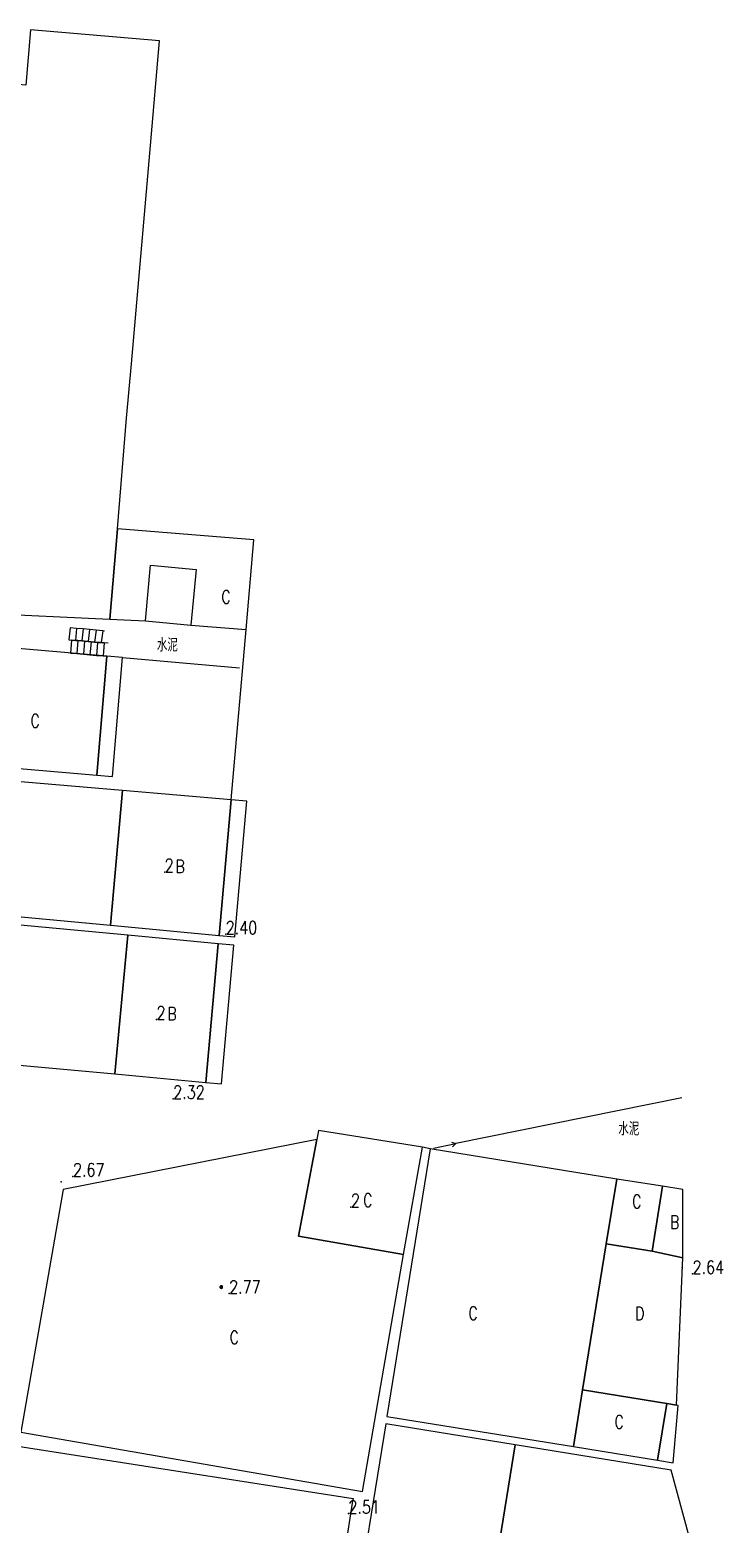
# Model space of a CAD drawing. Extents: x 500064 to 501389, y 2542464 to 2545400.
# Drawn here: x 501025.3 to 501078.1, y 2543310.7 to 2543424.5 of the extents above; entities that cross this region are included whole.
import ezdxf

# ---------------------------------------------------------------- set-up
doc = ezdxf.new("R2010")
doc.units = 0
doc.header["$LTSCALE"] = 0.5
doc.linetypes.add('CENTER', pattern=[50.8, 31.75, -6.35, 6.35, -6.35])
doc.layers.add('地形图', color=8, linetype='CONTINUOUS')
doc.styles.add('HZ', font='romans.shx', dxfattribs={"width": 0.8, "bigfont": 'hztxt.shx'})

msp = doc.modelspace()

# ---------------------------------------------------------------- linework, layer by layer
at = {"layer": '地形图'}
for points in [[(501014.69, 2543421.18), (501010.27, 2543369.42), (501020.6, 2543368.54), (501021.38, 2543377.61), (501021.59, 2543380.06), (501031.35, 2543379.6), (501031.92, 2543386.49), (501032.62, 2543394.91), (501033, 2543399.04), (501034.44, 2543415.68), (501035.14, 2543423.65), (501025.31, 2543424.49), (501024.94, 2543420.29)], [(501031.92, 2543386.49), (501031.35, 2543379.6), (501034.06, 2543379.47), (501034.45, 2543383.7), (501037.92, 2543383.38), (501037.53, 2543379.15), (501041.73, 2543378.8), (501042.32, 2543385.63)], [(501031.13, 2543376.77), (501021.38, 2543377.61), (501020.6, 2543368.54), (501030.35, 2543367.7)], [(501030.35, 2543367.7), (501031.54, 2543367.6), (501032.32, 2543376.67), (501031.13, 2543376.77)], [(501032.32, 2543366.54), (501010.18, 2543368.43), (501009.32, 2543358.35), (501031.4, 2543356.28)], [(501040.59, 2543365.83), (501032.32, 2543366.54), (501031.4, 2543356.28), (501039.67, 2543355.51)], [(501039.67, 2543355.51), (501040.86, 2543355.4), (501041.78, 2543365.72), (501040.59, 2543365.83)], [(501031.72, 2543344.95), (501032.71, 2543355.52), (501009.5, 2543357.69), (501008.51, 2543347.07)], [(501032.71, 2543355.52), (501031.72, 2543344.95), (501038.67, 2543344.3), (501039.61, 2543354.87)], [(501039.61, 2543354.87), (501038.67, 2543344.3), (501039.86, 2543344.19), (501040.8, 2543354.76)], [(501047.13, 2543339.96), (501045.72, 2543332.59), (501053.73, 2543331.2), (501055.16, 2543339.36), (501047.26, 2543340.64)], [(501053.73, 2543331.2), (501045.72, 2543332.59), (501047.13, 2543339.96), (501027.78, 2543336.15), (501024.56, 2543317.66), (501050.59, 2543313.13)], [(501069.97, 2543336.94), (501055.76, 2543339.24), (501052.46, 2543318.86), (501066.67, 2543316.56), (501067.37, 2543320.88), (501069.17, 2543332)], [(501073.46, 2543336.4), (501069.97, 2543336.94), (501069.17, 2543332), (501072.66, 2543331.46)], [(501072.66, 2543331.46), (501075, 2543330.95), (501075, 2543336.16), (501073.46, 2543336.4)], [(501069.17, 2543332), (501067.37, 2543320.88), (501073.79, 2543319.84), (501074.53, 2543319.72), (501075, 2543330.95), (501072.66, 2543331.46)], [(501073.79, 2543319.84), (501067.37, 2543320.88), (501066.67, 2543316.56), (501073.09, 2543315.52)], [(501074.53, 2543319.72), (501073.79, 2543319.84), (501073.09, 2543315.52), (501074.28, 2543315.33), (501074.65, 2543319.7)], [(501062.24, 2543316.69), (501052.37, 2543318.29), (501049.81, 2543302.5), (501059.68, 2543300.9), (501059.72, 2543301.15), (501060.94, 2543308.66)], [(501047.54, 2543297.48), (501049.88, 2543312.59), (501024.35, 2543316.56), (501022, 2543301.45)], [(501062.24, 2543316.69), (501060.94, 2543308.66), (501066.77, 2543307.72), (501076.45, 2543306.15), (501074.13, 2543314.77)]]:
    msp.add_lwpolyline(points, close=True, dxfattribs=at)
for points in [[(501028.32, 2543378.94), (501028.23, 2543378.02)], [(501030.95, 2543378.69), (501030.81, 2543378.7), (501030.31, 2543378.75), (501029.81, 2543378.8), (501029.31, 2543378.85), (501028.81, 2543378.89), (501028.32, 2543378.94)], [(501028.81, 2543378.89), (501028.72, 2543377.98)], [(501029.31, 2543378.85), (501029.21, 2543377.94)], [(501029.81, 2543378.8), (501029.7, 2543377.89)], [(501030.31, 2543378.75), (501030.18, 2543377.85)], [(501034.06, 2543379.47), (501037.53, 2543379.15)], [(501040.59, 2543365.83), (501041.73, 2543378.8)], [(501028.23, 2543378.02), (501028.42, 2543378), (501028.72, 2543377.98), (501028.92, 2543377.96), (501029.21, 2543377.94), (501029.42, 2543377.92), (501029.7, 2543377.89), (501029.92, 2543377.87), (501030.18, 2543377.85), (501030.42, 2543377.83), (501030.68, 2543377.81), (501030.81, 2543377.8)], [(501028.42, 2543378), (501028.34, 2543377.01)], [(501031.21, 2543377.76), (501030.91, 2543377.79), (501030.81, 2543377.8), (501030.68, 2543377.81), (501030.42, 2543377.83), (501030.18, 2543377.85), (501029.92, 2543377.87), (501029.7, 2543377.89), (501029.42, 2543377.92), (501029.21, 2543377.94), (501028.92, 2543377.96), (501028.72, 2543377.98), (501028.42, 2543378)], [(501028.92, 2543377.96), (501028.84, 2543376.97)], [(501029.42, 2543377.92), (501029.33, 2543376.92)], [(501029.92, 2543377.87), (501029.83, 2543376.88)], [(501030.42, 2543377.83), (501030.33, 2543376.84)], [(501030.81, 2543378.7), (501030.68, 2543377.81)], [(501030.91, 2543377.79), (501030.83, 2543376.8)], [(501028.34, 2543377.01), (501028.84, 2543376.97), (501029.33, 2543376.92), (501029.83, 2543376.88), (501030.33, 2543376.84), (501030.83, 2543376.8), (501031.13, 2543376.77)], [(501030.35, 2543367.7), (501031.54, 2543367.6), (501032.32, 2543376.67), (501031.13, 2543376.77)], [(501032.32, 2543376.67), (501041.23, 2543375.89)], [(501039.67, 2543355.51), (501040.86, 2543355.4), (501041.78, 2543365.72), (501040.59, 2543365.83)], [(501038.67, 2543344.3), (501039.86, 2543344.19), (501040.8, 2543354.76), (501039.61, 2543354.87)], [(501074.94, 2543343.14), (501057.72, 2543339.64)], [(501055.76, 2543339.24), (501055.16, 2543339.36)], [(501056, 2543339.29), (501057.72, 2543339.64)], [(501057.38, 2543339.75), (501057.72, 2543339.64)], [(501057.72, 2543339.64), (501057.45, 2543339.4)], [(501039.84, 2543328.61), (501039.85, 2543328.61), (501039.86, 2543328.62), (501039.87, 2543328.62), (501039.88, 2543328.62), (501039.89, 2543328.63), (501039.9, 2543328.63), (501039.91, 2543328.64), (501039.92, 2543328.65), (501039.92, 2543328.66), (501039.93, 2543328.66), (501039.93, 2543328.66), (501039.93, 2543328.67), (501039.94, 2543328.68), (501039.94, 2543328.69), (501039.94, 2543328.7), (501039.94, 2543328.71), (501039.94, 2543328.72), (501039.94, 2543328.74), (501039.94, 2543328.75), (501039.93, 2543328.75), (501039.93, 2543328.76), (501039.93, 2543328.76), (501039.92, 2543328.77), (501039.92, 2543328.78), (501039.91, 2543328.79), (501039.9, 2543328.8), (501039.89, 2543328.8), (501039.89, 2543328.8), (501039.88, 2543328.81), (501039.87, 2543328.81), (501039.86, 2543328.81), (501039.85, 2543328.81), (501039.84, 2543328.81), (501039.83, 2543328.81), (501039.82, 2543328.81), (501039.81, 2543328.81), (501039.8, 2543328.81), (501039.79, 2543328.8), (501039.78, 2543328.8), (501039.77, 2543328.79), (501039.77, 2543328.78), (501039.76, 2543328.77), (501039.76, 2543328.77), (501039.76, 2543328.76), (501039.75, 2543328.75), (501039.75, 2543328.75), (501039.74, 2543328.74), (501039.74, 2543328.72), (501039.74, 2543328.71), (501039.74, 2543328.7), (501039.74, 2543328.69), (501039.75, 2543328.68), (501039.75, 2543328.67), (501039.75, 2543328.67), (501039.76, 2543328.66), (501039.76, 2543328.66), (501039.77, 2543328.65), (501039.77, 2543328.64), (501039.78, 2543328.63), (501039.79, 2543328.63), (501039.79, 2543328.63), (501039.8, 2543328.62), (501039.81, 2543328.62), (501039.82, 2543328.62), (501039.83, 2543328.61), (501039.84, 2543328.61)], [(501039.79, 2543328.63), (501039.93, 2543328.66), (501039.93, 2543328.66), (501039.76, 2543328.66), (501039.75, 2543328.67), (501039.94, 2543328.71), (501039.74, 2543328.71), (501039.93, 2543328.76), (501039.93, 2543328.76), (501039.76, 2543328.76), (501039.76, 2543328.77), (501039.89, 2543328.8)], [(501074.28, 2543315.33), (501074.65, 2543319.7), (501073.79, 2543319.84), (501073.09, 2543315.52)], [(501073.09, 2543315.52), (501074.28, 2543315.33)]]:
    msp.add_lwpolyline(points, dxfattribs=at)
at = {"layer": '地形图', "linetype": 'CENTER'}
for p in [(501035.53, 2543360.33, 2), (501040.18, 2543355.59, 2.4), (501034.91, 2543349.11, 2), (501036.18, 2543343.06, 2.32), (501028.54, 2543337.14, 2.67), (501049.72, 2543334.81, 2), (501075.75, 2543329.72, 2.64), (501040.44, 2543328.22, 2.77), (501049.53, 2543311.46, 2.51)]:
    msp.add_point(p, dxfattribs=at)
at = {"layer": '地形图', "ltscale": 10}
for p in [(501039.67, 2543355.51), (501038.67, 2543344.3), (501027.65, 2543336.72), (501074.96, 2543330.2), (501049.88, 2543312.59)]:
    msp.add_point(p, dxfattribs=at)

# ---------------------------------------------------------------- texts
at = {"layer": '地形图', "ltscale": 10, "style": 'HZ', "width": 0.8}
for s, p in [('C', (501039.84, 2543380.79)), ('水泥', (501034.93, 2543377.13)), ('C', (501025.3, 2543371.35)), ('2', (501035.53, 2543360.33)), ('B', (501036.34, 2543360.26)), ('2.40', (501040.18, 2543355.59)), ('2', (501034.91, 2543349.11)), ('B', (501035.72, 2543349.04)), ('2.32', (501036.18, 2543343.06)), ('水泥', (501070.09, 2543340.27)), ('2.67', (501028.54, 2543337.14)), ('2', (501049.72, 2543334.81)), ('C', (501050.65, 2543334.83)), ('C', (501071.14, 2543334.73)), ('B', (501074.02, 2543333.16)), ('2.64', (501075.75, 2543329.72)), ('2.77', (501040.44, 2543328.22)), ('C', (501058.67, 2543326.22)), ('D', (501071.36, 2543326.2)), ('C', (501040.47, 2543324.38)), ('C', (501069.8, 2543317.94)), ('2.51', (501049.53, 2543311.46))]:
    msp.add_text(s, height=1, dxfattribs=at).set_placement(p)

doc.saveas('drawing.dxf')
